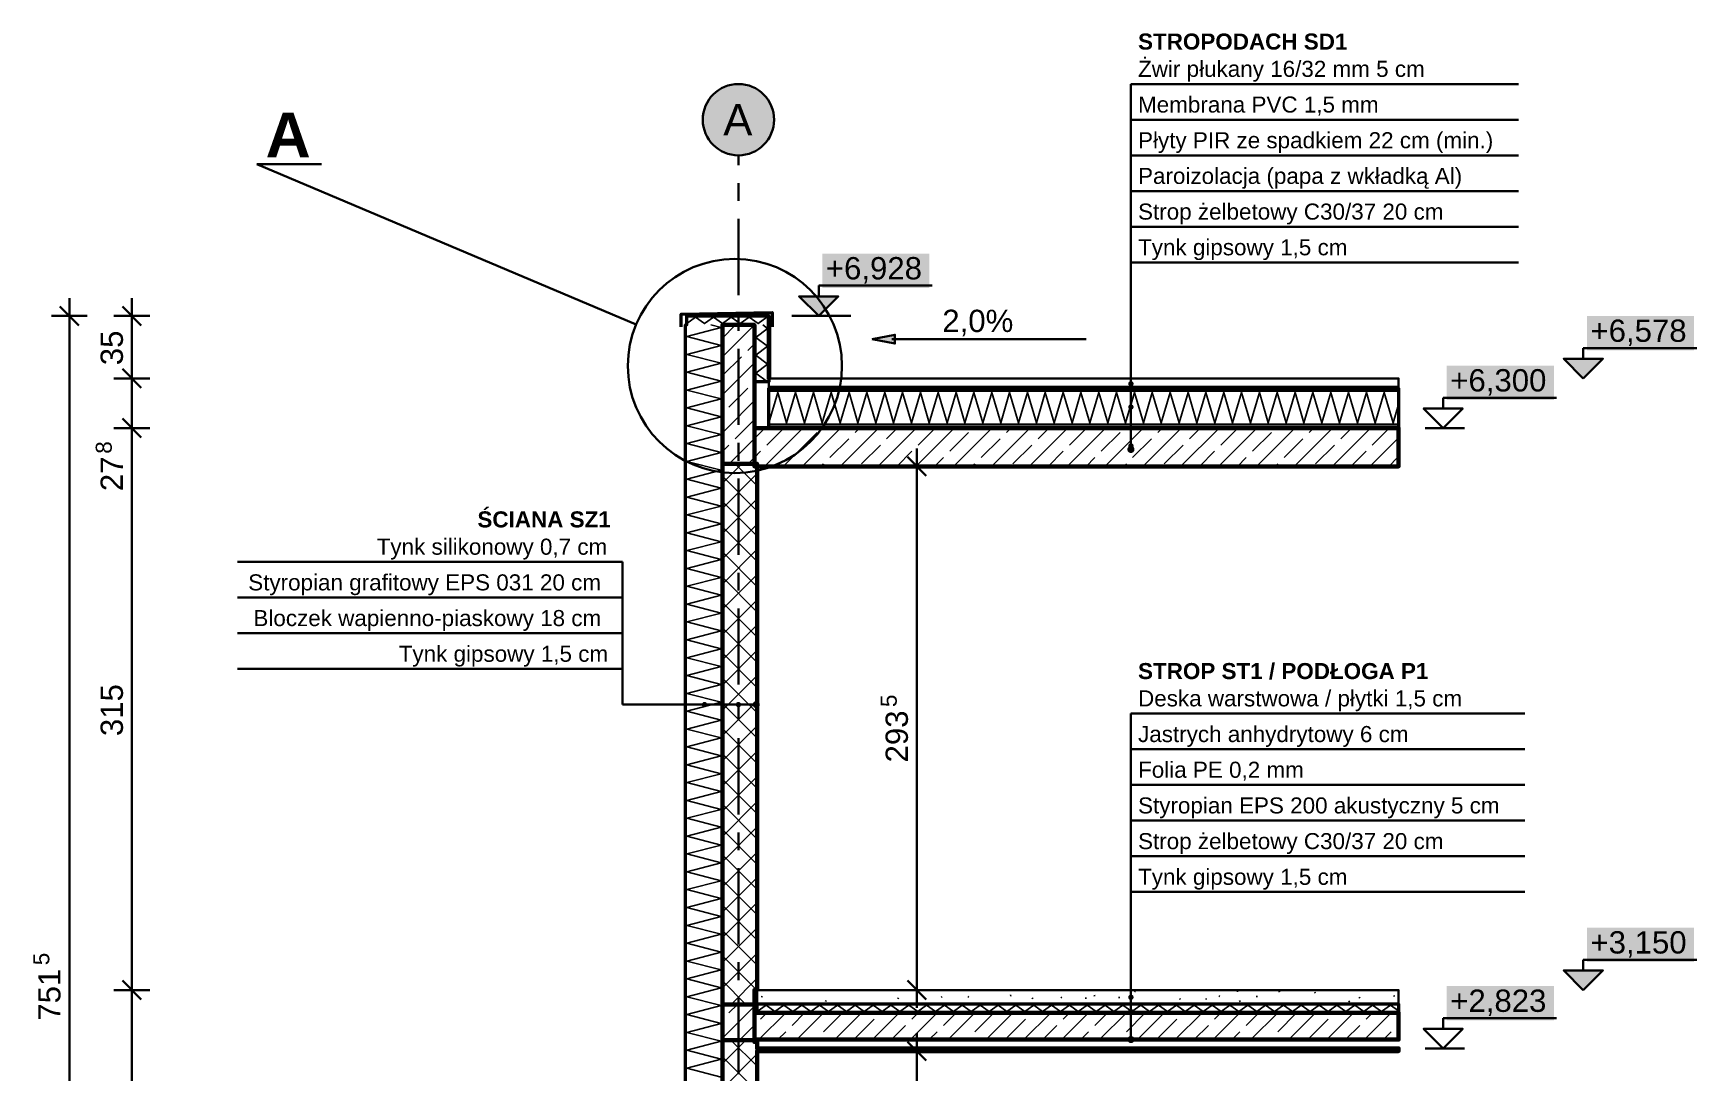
# Model space of a CAD drawing. Header units: metres. Extents: x -4 to 32.3, y -2.1 to 8.5.
# Drawn here: x -3.95 to 5.37, y 2.69 to 8.51 of the extents above; entities that cross this region are included whole.
import ezdxf

# ---------------------------------------------------------------- set-up
doc = ezdxf.new("R2010")
doc.units = ezdxf.units.M
for name, pattern in [('HYDRO_OKNA', [4.5, 1.5, -3]), ('KRESKOWA_3_1', [4, 3, -1]), ('PUNKTOWA', [10.5, 8.4, -1.05, 0, -1.05])]:
    doc.linetypes.add(name, pattern=pattern)
for name, color, linetype, lineweight in [('A-IZOL-WODNA', 5, 'Continuous', 100), ('A-KRESKOWANIE', 8, 'Continuous', 18), ('A-MASKA', 7, 'Continuous', 18), ('A-OPISY', 2, 'Continuous', 25), ('A-OSIE', 1, 'PUNKTOWA', 25), ('A-RZEDNE', 1, 'Continuous', 25), ('A-SCIANY-IZOL', 4, 'Continuous', 35), ('A-SCIANY-KONSTR', 7, 'Continuous', 50), ('A-STROPY', 7, 'Continuous', 50), ('A-SYMBOLE', 2, 'Continuous', 25), ('A-WARSTWY', 8, 'Continuous', 25), ('A-WIDOK', 7, 'Continuous', 25), ('A-WYMIARY', 1, 'Continuous', 25)]:
    doc.layers.add(name, color=color, linetype=linetype, lineweight=lineweight)
doc.styles.add('PL_ARIAL', font='arial.ttf')
doc.styles.add('PL_ARIAL_B', font='arialbd.ttf')

msp = doc.modelspace()

# ---------------------------------------------------------------- hatches: boundary and pattern name
at = {"layer": 'A-MASKA', "true_color": 0xffffff}
for points in [[(0.47, 7.0855), (1.0708, 7.0855), (1.0708, 7.278), (0.47, 7.278)], [(4.7558, 6.7355), (5.3565, 6.7355), (5.3565, 6.928), (4.7558, 6.928)], [(3.97, 6.4575), (4.5708, 6.4575), (4.5708, 6.65), (3.97, 6.65)], [(4.7558, 3.3075), (5.3565, 3.3075), (5.3565, 3.5), (4.7558, 3.5)], [(3.97, 2.9805), (4.5708, 2.9805), (4.5708, 3.173), (3.97, 3.173)]]:
    msp.add_hatch(color=7, dxfattribs=at).paths.add_polyline_path(points)
at = {"layer": 'A-OPISY', "true_color": 0x000000}
for points in [[(2.215, 6.548), (2.2145, 6.5519), (2.213, 6.5555), (2.2106, 6.5586), (2.2075, 6.561), (2.2039, 6.5625), (2.2, 6.563), (2.1961, 6.5625), (2.1925, 6.561), (2.1894, 6.5586), (2.187, 6.5555), (2.1855, 6.5519), (2.185, 6.548), (2.1855, 6.5441), (2.187, 6.5405), (2.1894, 6.5374), (2.1925, 6.535), (2.1961, 6.5335), (2.2, 6.533), (2.2039, 6.5335), (2.2075, 6.535), (2.2106, 6.5374), (2.213, 6.5405), (2.2145, 6.5441)], [(2.215, 6.418), (2.2145, 6.4219), (2.213, 6.4255), (2.2106, 6.4286), (2.2075, 6.431), (2.2039, 6.4325), (2.2, 6.433), (2.1961, 6.4325), (2.1925, 6.431), (2.1894, 6.4286), (2.187, 6.4255), (2.1855, 6.4219), (2.185, 6.418), (2.1855, 6.4141), (2.187, 6.4105), (2.1894, 6.4074), (2.1925, 6.405), (2.1961, 6.4035), (2.2, 6.403), (2.2039, 6.4035), (2.2075, 6.405), (2.2106, 6.4074), (2.213, 6.4105), (2.2145, 6.4141)], [(2.22, 6.18), (2.2193, 6.1852), (2.2173, 6.19), (2.2141, 6.1941), (2.21, 6.1973), (2.2052, 6.1993), (2.2, 6.2), (2.1948, 6.1993), (2.19, 6.1973), (2.1859, 6.1941), (2.1827, 6.19), (2.1807, 6.1852), (2.18, 6.18), (2.1807, 6.1748), (2.1827, 6.17), (2.1859, 6.1659), (2.19, 6.1627), (2.1948, 6.1607), (2.2, 6.16), (2.2052, 6.1607), (2.21, 6.1627), (2.2141, 6.1659), (2.2173, 6.17), (2.2193, 6.1748)], [(2.215, 6.2), (2.2145, 6.2039), (2.213, 6.2075), (2.2106, 6.2106), (2.2075, 6.213), (2.2039, 6.2145), (2.2, 6.215), (2.1961, 6.2145), (2.1925, 6.213), (2.1894, 6.2106), (2.187, 6.2075), (2.1855, 6.2039), (2.185, 6.2), (2.1855, 6.1961), (2.187, 6.1925), (2.1894, 6.1894), (2.1925, 6.187), (2.1961, 6.1855), (2.2, 6.185), (2.2039, 6.1855), (2.2075, 6.187), (2.2106, 6.1894), (2.213, 6.1925), (2.2145, 6.1961)], [(-0.175, 4.75), (-0.1755, 4.7539), (-0.177, 4.7575), (-0.1794, 4.7606), (-0.1825, 4.763), (-0.1861, 4.7645), (-0.19, 4.765), (-0.1939, 4.7645), (-0.1975, 4.763), (-0.2006, 4.7606), (-0.203, 4.7575), (-0.2045, 4.7539), (-0.205, 4.75), (-0.2045, 4.7461), (-0.203, 4.7425), (-0.2006, 4.7394), (-0.1975, 4.737), (-0.1939, 4.7355), (-0.19, 4.735), (-0.1861, 4.7355), (-0.1825, 4.737), (-0.1794, 4.7394), (-0.177, 4.7425), (-0.1755, 4.7461)], [(0.015, 4.75), (0.0145, 4.7539), (0.013, 4.7575), (0.0106, 4.7606), (0.0075, 4.763), (0.0039, 4.7645), (0, 4.765), (-0.0039, 4.7645), (-0.0075, 4.763), (-0.0106, 4.7606), (-0.013, 4.7575), (-0.0145, 4.7539), (-0.015, 4.75), (-0.0145, 4.7461), (-0.013, 4.7425), (-0.0106, 4.7394), (-0.0075, 4.737), (-0.0039, 4.7355), (0, 4.735), (0.0039, 4.7355), (0.0075, 4.737), (0.0106, 4.7394), (0.013, 4.7425), (0.0145, 4.7461)], [(0.12, 4.75), (0.1193, 4.7552), (0.1173, 4.76), (0.1141, 4.7641), (0.11, 4.7673), (0.1052, 4.7693), (0.1, 4.77), (0.0948, 4.7693), (0.09, 4.7673), (0.0859, 4.7641), (0.0827, 4.76), (0.0807, 4.7552), (0.08, 4.75), (0.0807, 4.7448), (0.0827, 4.74), (0.0859, 4.7359), (0.09, 4.7327), (0.0948, 4.7307), (0.1, 4.73), (0.1052, 4.7307), (0.11, 4.7327), (0.1141, 4.7359), (0.1173, 4.74), (0.1193, 4.7448)], [(2.215, 3.11), (2.2145, 3.1139), (2.213, 3.1175), (2.2106, 3.1206), (2.2075, 3.123), (2.2039, 3.1245), (2.2, 3.125), (2.1961, 3.1245), (2.1925, 3.123), (2.1894, 3.1206), (2.187, 3.1175), (2.1855, 3.1139), (2.185, 3.11), (2.1855, 3.1061), (2.187, 3.1025), (2.1894, 3.0994), (2.1925, 3.097), (2.1961, 3.0955), (2.2, 3.095), (2.2039, 3.0955), (2.2075, 3.097), (2.2106, 3.0994), (2.213, 3.1025), (2.2145, 3.1061)], [(2.215, 3.03), (2.2145, 3.0339), (2.213, 3.0375), (2.2106, 3.0406), (2.2075, 3.043), (2.2039, 3.0445), (2.2, 3.045), (2.1961, 3.0445), (2.1925, 3.043), (2.1894, 3.0406), (2.187, 3.0375), (2.1855, 3.0339), (2.185, 3.03), (2.1855, 3.0261), (2.187, 3.0225), (2.1894, 3.0194), (2.1925, 3.017), (2.1961, 3.0155), (2.2, 3.015), (2.2039, 3.0155), (2.2075, 3.017), (2.2106, 3.0194), (2.213, 3.0225), (2.2145, 3.0261)], [(2.22, 2.873), (2.2193, 2.8782), (2.2173, 2.883), (2.2141, 2.8871), (2.21, 2.8903), (2.2052, 2.8923), (2.2, 2.893), (2.1948, 2.8923), (2.19, 2.8903), (2.1859, 2.8871), (2.1827, 2.883), (2.1807, 2.8782), (2.18, 2.873), (2.1807, 2.8678), (2.1827, 2.863), (2.1859, 2.8589), (2.19, 2.8557), (2.1948, 2.8537), (2.2, 2.853), (2.2052, 2.8537), (2.21, 2.8557), (2.2141, 2.8589), (2.2173, 2.863), (2.2193, 2.8678)]]:
    msp.add_hatch(color=7, dxfattribs=at).paths.add_polyline_path(points)
at = {"layer": 'A-OSIE', "true_color": 0xffffff}
msp.add_hatch(color=7, dxfattribs=at).paths.add_polyline_path([(0.2, 8.028), (0.1983, 8.0541), (0.1932, 8.0798), (0.1848, 8.1045), (0.1732, 8.128), (0.1587, 8.1498), (0.1414, 8.1694), (0.1218, 8.1867), (0.1, 8.2012), (0.0765, 8.2128), (0.0518, 8.2212), (0.0261, 8.2263), (0, 8.228), (-0.0261, 8.2263), (-0.0518, 8.2212), (-0.0765, 8.2128), (-0.1, 8.2012), (-0.1218, 8.1867), (-0.1414, 8.1694), (-0.1587, 8.1498), (-0.1732, 8.128), (-0.1848, 8.1045), (-0.1932, 8.0798), (-0.1983, 8.0541), (-0.2, 8.028), (-0.1983, 8.0019), (-0.1932, 7.9762), (-0.1848, 7.9515), (-0.1732, 7.928), (-0.1587, 7.9062), (-0.1414, 7.8866), (-0.1218, 7.8693), (-0.1, 7.8548), (-0.0765, 7.8432), (-0.0518, 7.8348), (-0.0261, 7.8297), (0, 7.828), (0.0261, 7.8297), (0.0518, 7.8348), (0.0765, 7.8432), (0.1, 7.8548), (0.1218, 7.8693), (0.1414, 7.8866), (0.1587, 7.9062), (0.1732, 7.928), (0.1848, 7.9515), (0.1932, 7.9762), (0.1983, 8.0019)])
at = {"layer": 'A-RZEDNE', "true_color": 0x000000}
for points in [[(0.45, 6.928), (0.56, 7.038), (0.34, 7.038)], [(4.7358, 6.578), (4.8458, 6.688), (4.6258, 6.688)], [(4.7358, 3.15), (4.8458, 3.26), (4.6258, 3.26)]]:
    msp.add_hatch(color=7, dxfattribs=at).paths.add_polyline_path(points)
at = {"layer": 'A-SYMBOLE', "true_color": 0x000000}
msp.add_hatch(color=7, dxfattribs=at).paths.add_polyline_path([(0.75, 6.798), (0.8776, 6.8228), (0.8776, 6.7732)])

# ---------------------------------------------------------------- linework, layer by layer
at = {"layer": 'A-IZOL-WODNA', "lineweight": 100, "ltscale": 0.05, "true_color": 0x000000}
for points in [[(0.172, 6.573), (0.172, 6.928)], [(0.17, 6.526), (3.7, 6.526)]]:
    msp.add_lwpolyline(points, dxfattribs=at)
at = {"layer": 'A-IZOL-WODNA', "linetype": 'HYDRO_OKNA', "lineweight": 50, "ltscale": 0.05, "true_color": 0xffffff, "flags": 128}
for points in [[(0.172, 6.573), (0.172, 6.928)], [(0.17, 6.526), (3.7, 6.526)]]:
    msp.add_lwpolyline(points, dxfattribs=at)
at = {"layer": 'A-IZOL-WODNA', "linetype": 'KRESKOWA_3_1', "lineweight": 35, "ltscale": 0.05, "flags": 128}
for points in [[(0.17, 6.302), (3.7, 6.302)], [(0.105, 3.074), (3.7, 3.074)]]:
    msp.add_lwpolyline(points, dxfattribs=at)
at = {"layer": 'A-KRESKOWANIE', "lineweight": 25, "ltscale": 0.05}
for points in [[(-0.29, 6.8855), (-0.24, 6.9205), (-0.19, 6.8855), (-0.14, 6.9205), (-0.09, 6.8855), (-0.04, 6.9205), (0.01, 6.8855), (0.06, 6.9205), (0.11, 6.8855), (0.16, 6.9205), (0.17, 6.9135)], [(-0.0975, 2.663), (-0.2895, 2.713), (-0.0975, 2.763), (-0.2895, 2.813), (-0.0975, 2.863), (-0.2895, 2.913), (-0.0975, 2.963), (-0.2895, 3.013), (-0.0975, 3.063), (-0.2895, 3.113), (-0.0975, 3.163), (-0.2895, 3.213), (-0.0975, 3.263), (-0.2895, 3.313), (-0.0975, 3.363), (-0.2895, 3.413), (-0.0975, 3.463), (-0.2895, 3.513), (-0.0975, 3.563), (-0.2895, 3.613), (-0.0975, 3.663), (-0.2895, 3.713), (-0.0975, 3.763), (-0.2895, 3.813), (-0.0975, 3.863), (-0.2895, 3.913), (-0.0975, 3.963), (-0.2895, 4.013), (-0.0975, 4.063), (-0.2895, 4.113), (-0.0975, 4.163), (-0.2895, 4.213), (-0.0975, 4.263), (-0.2895, 4.313), (-0.0975, 4.363), (-0.2895, 4.413), (-0.0975, 4.463), (-0.2895, 4.513), (-0.0975, 4.563), (-0.2895, 4.613), (-0.0975, 4.663), (-0.2895, 4.713), (-0.0975, 4.763), (-0.2895, 4.813), (-0.0975, 4.863), (-0.2895, 4.913), (-0.0975, 4.963), (-0.2895, 5.013), (-0.0975, 5.063), (-0.2895, 5.113), (-0.0975, 5.163), (-0.2895, 5.213), (-0.0975, 5.263), (-0.2895, 5.313), (-0.0975, 5.363), (-0.2895, 5.413), (-0.0975, 5.463), (-0.2895, 5.513), (-0.0975, 5.563), (-0.2895, 5.613), (-0.0975, 5.663), (-0.2895, 5.713), (-0.0975, 5.763), (-0.2895, 5.813), (-0.0975, 5.863), (-0.2895, 5.913), (-0.0975, 5.963), (-0.2895, 6.013), (-0.0975, 6.063), (-0.2895, 6.113), (-0.0975, 6.163), (-0.2895, 6.213), (-0.0975, 6.263), (-0.2895, 6.313), (-0.0975, 6.363), (-0.2895, 6.413), (-0.0975, 6.463), (-0.2895, 6.513), (-0.0975, 6.563), (-0.2895, 6.613), (-0.0975, 6.663), (-0.2895, 6.713), (-0.0975, 6.763), (-0.2895, 6.813), (-0.0975, 6.863), (-0.1551, 6.878)], [(-0.09, 6.6982), (0.0898, 6.878)], [(-0.09, 6.8043), (-0.0177, 6.8766)], [(0.1625, 6.558), (0.0975, 6.608), (0.1625, 6.658), (0.0975, 6.708), (0.1625, 6.758), (0.0975, 6.808), (0.1625, 6.858), (0.1365, 6.878)], [(0.053, 6.7352), (0.09, 6.7722)], [(-0.09, 6.4861), (0.09, 6.6661)], [(-0.0884, 6.5938), (0.0177, 6.6998)], [(0.0884, 6.5584), (0.09, 6.56)], [(-0.064, 6.3), (0.09, 6.454)], [(-0.053, 6.417), (0.053, 6.5231)], [(0.17, 6.5065), (3.7, 6.5065)], [(0.17, 6.329), (0.22, 6.499), (0.27, 6.329), (0.32, 6.499), (0.37, 6.329), (0.42, 6.499), (0.47, 6.329), (0.52, 6.499), (0.57, 6.329), (0.62, 6.499), (0.67, 6.329), (0.72, 6.499), (0.77, 6.329), (0.82, 6.499), (0.87, 6.329), (0.92, 6.499), (0.97, 6.329), (1.02, 6.499), (1.07, 6.329), (1.12, 6.499), (1.17, 6.329), (1.22, 6.499), (1.27, 6.329), (1.32, 6.499), (1.37, 6.329), (1.42, 6.499), (1.47, 6.329), (1.52, 6.499), (1.57, 6.329), (1.62, 6.499), (1.67, 6.329), (1.72, 6.499), (1.77, 6.329), (1.82, 6.499), (1.87, 6.329), (1.92, 6.499), (1.97, 6.329), (2.02, 6.499), (2.07, 6.329), (2.12, 6.499), (2.17, 6.329), (2.22, 6.499), (2.27, 6.329), (2.32, 6.499), (2.37, 6.329), (2.42, 6.499), (2.47, 6.329), (2.52, 6.499), (2.57, 6.329), (2.62, 6.499), (2.67, 6.329), (2.72, 6.499), (2.77, 6.329), (2.82, 6.499), (2.87, 6.329), (2.92, 6.499), (2.97, 6.329), (3.02, 6.499), (3.07, 6.329), (3.12, 6.499), (3.17, 6.329), (3.22, 6.499), (3.27, 6.329), (3.32, 6.499), (3.37, 6.329), (3.42, 6.499), (3.47, 6.329), (3.52, 6.499), (3.57, 6.329), (3.62, 6.499), (3.67, 6.329), (3.7, 6.431)], [(-0.09, 6.38), (-0.0884, 6.3816)], [(0.0421, 6.3), (0.0884, 6.3463)], [(-0.09, 6.274), (-0.064, 6.3)], [(-0.0177, 6.2402), (0.0421, 6.3)], [(0.09, 6.2418), (0.1482, 6.3)], [(0.1453, 6.085), (0.3603, 6.3)], [(0.1591, 6.2049), (0.2542, 6.3)], [(0.17, 6.3215), (3.7, 6.3215)], [(0.3359, 6.1695), (0.4419, 6.2756)], [(0.3574, 6.085), (0.5724, 6.3)], [(0.5696, 6.085), (0.7846, 6.3)], [(0.6541, 6.2756), (0.6785, 6.3)], [(0.7817, 6.085), (0.9967, 6.3)], [(0.8309, 6.2402), (0.8906, 6.3)], [(0.9938, 6.085), (1.2088, 6.3)], [(1.0076, 6.2049), (1.1028, 6.3)], [(1.1844, 6.1695), (1.2905, 6.2756)], [(1.206, 6.085), (1.421, 6.3)], [(1.4181, 6.085), (1.6331, 6.3)], [(1.5026, 6.2756), (1.527, 6.3)], [(1.6302, 6.085), (1.8452, 6.3)], [(1.6794, 6.2402), (1.7392, 6.3)], [(1.8424, 6.085), (2.0574, 6.3)], [(1.8562, 6.2049), (1.9513, 6.3)], [(2.0329, 6.1695), (2.139, 6.2756)], [(2.0545, 6.085), (2.2695, 6.3)], [(2.2666, 6.085), (2.4816, 6.3)], [(2.3511, 6.2756), (2.3756, 6.3)], [(2.4788, 6.085), (2.6938, 6.3)], [(2.5279, 6.2402), (2.5877, 6.3)], [(2.6909, 6.085), (2.9059, 6.3)], [(2.7047, 6.2049), (2.7998, 6.3)], [(2.8815, 6.1695), (2.9875, 6.2756)], [(2.903, 6.085), (3.118, 6.3)], [(3.1152, 6.085), (3.3302, 6.3)], [(3.1997, 6.2756), (3.2241, 6.3)], [(3.3273, 6.085), (3.5423, 6.3)], [(3.3764, 6.2402), (3.4362, 6.3)], [(3.5532, 6.2049), (3.6483, 6.3)], [(-0.09, 6.1679), (-0.053, 6.2049)], [(-0.0518, 6.1), (0.09, 6.2418)], [(0.09, 6.1358), (0.1237, 6.1695)], [(0.5127, 6.1342), (0.6187, 6.2402)], [(0.6894, 6.0988), (0.7955, 6.2049)], [(0.8878, 6.085), (0.9723, 6.1695)], [(1.3612, 6.1342), (1.4672, 6.2402)], [(1.538, 6.0988), (1.644, 6.2049)], [(1.7363, 6.085), (1.8208, 6.1695)], [(2.2097, 6.1342), (2.3158, 6.2402)], [(2.3865, 6.0988), (2.4926, 6.2049)], [(2.5848, 6.085), (2.6693, 6.1695)], [(3.0582, 6.1342), (3.1643, 6.2402)], [(3.235, 6.0988), (3.3411, 6.2049)], [(3.4333, 6.085), (3.5179, 6.1695)], [(3.5394, 6.085), (3.7, 6.2456)], [(-0.09, 5.9911), (0.0189, 6.1)], [(0.105, 5.9761), (-0.0189, 6.1)], [(0.0542, 6.1), (0.09, 6.1358)], [(0.2514, 6.085), (0.3005, 6.1342)], [(0.4635, 6.085), (0.4773, 6.0988)], [(1.0999, 6.085), (1.149, 6.1342)], [(1.312, 6.085), (1.3258, 6.0988)], [(1.9484, 6.085), (1.9976, 6.1342)], [(2.1606, 6.085), (2.1744, 6.0988)], [(2.797, 6.085), (2.8461, 6.1342)], [(3.0091, 6.085), (3.0229, 6.0988)], [(3.6455, 6.085), (3.6946, 6.1342)], [(-0.09, 5.8497), (0.105, 6.0447)], [(0.105, 5.8347), (-0.09, 6.0297)], [(-0.09, 5.7083), (0.105, 5.9033)], [(0.105, 5.6933), (-0.09, 5.8883)], [(-0.09, 5.5669), (0.105, 5.7619)], [(0.105, 5.5519), (-0.09, 5.7469)], [(-0.09, 5.4254), (0.105, 5.6204)], [(0.105, 5.4104), (-0.09, 5.6054)], [(-0.09, 5.284), (0.105, 5.479)], [(0.105, 5.269), (-0.09, 5.464)], [(-0.09, 5.1426), (0.105, 5.3376)], [(0.105, 5.1276), (-0.09, 5.3226)], [(-0.09, 5.0012), (0.105, 5.1962)], [(0.105, 4.9862), (-0.09, 5.1812)], [(-0.09, 4.8597), (0.105, 5.0547)], [(0.105, 4.8447), (-0.09, 5.0397)], [(-0.09, 4.7183), (0.105, 4.9133)], [(0.105, 4.7033), (-0.09, 4.8983)], [(-0.09, 4.5769), (0.105, 4.7719)], [(0.105, 4.5619), (-0.09, 4.7569)], [(-0.09, 4.4355), (0.105, 4.6305)], [(0.105, 4.4205), (-0.09, 4.6155)], [(-0.09, 4.2941), (0.105, 4.4891)], [(0.105, 4.2791), (-0.09, 4.4741)], [(-0.09, 4.1526), (0.105, 4.3476)], [(0.105, 4.1376), (-0.09, 4.3326)], [(-0.09, 4.0112), (0.105, 4.2062)], [(0.105, 3.9962), (-0.09, 4.1912)], [(-0.09, 3.8698), (0.105, 4.0648)], [(0.105, 3.8548), (-0.09, 4.0498)], [(-0.09, 3.7284), (0.105, 3.9234)], [(0.105, 3.7134), (-0.09, 3.9084)], [(-0.09, 3.587), (0.105, 3.782)], [(0.105, 3.572), (-0.09, 3.767)], [(-0.09, 3.4455), (0.105, 3.6405)], [(0.105, 3.4305), (-0.09, 3.6255)], [(-0.09, 3.3041), (0.105, 3.4991)], [(0.105, 3.2891), (-0.09, 3.4841)], [(-0.09, 3.1627), (0.105, 3.3577)], [(0.1027, 3.15), (-0.09, 3.3427)], [(0.0413, 3.07), (-0.09, 3.2013)], [(-0.0413, 3.07), (0.105, 3.2163)], [(0.1346, 3.1117), (0.1284, 3.1149)], [(0.4882, 3.0864), (0.4925, 3.0919)], [(0.8929, 3.1019), (0.8977, 3.107)], [(1.1418, 3.109), (1.1366, 3.1138)], [(1.2913, 3.1103), (1.2861, 3.115)], [(1.5262, 3.1158), (1.5252, 3.1228)], [(1.6497, 3.1018), (1.6459, 3.1076)], [(1.8129, 3.1067), (1.8076, 3.1111)], [(1.9443, 3.1042), (1.9513, 3.1043)], [(1.9917, 3.1187), (1.9987, 3.1198)], [(2.138, 3.1082), (2.1311, 3.1094)], [(2.2251, 3.1402), (2.2195, 3.1444)], [(2.4766, 3.0966), (2.4738, 3.103)], [(2.6222, 3.097), (2.6209, 3.1039)], [(2.6978, 3.1141), (2.6921, 3.1182)], [(2.7967, 3.1408), (2.7996, 3.1472)], [(2.812, 3.0847), (2.8094, 3.0912)], [(2.9056, 3.1106), (2.9053, 3.1176)], [(3.033, 3.1385), (3.0305, 3.145)], [(3.2327, 3.132), (3.2317, 3.1389)], [(3.4253, 3.0833), (3.4213, 3.089)], [(3.4838, 3.1053), (3.4794, 3.1108)], [(3.6727, 3.1169), (3.6797, 3.1177)], [(-0.09, 2.8798), (0.09, 3.0598)], [(-0.09, 2.9859), (-0.0884, 2.9875)], [(-0.053, 3.0229), (-0.0059, 3.07)], [(0.105, 3.0305), (0.155, 3.0655), (0.205, 3.0305), (0.255, 3.0655), (0.305, 3.0305), (0.355, 3.0655), (0.405, 3.0305), (0.455, 3.0655), (0.505, 3.0305), (0.555, 3.0655), (0.605, 3.0305), (0.655, 3.0655), (0.705, 3.0305), (0.755, 3.0655), (0.805, 3.0305), (0.855, 3.0655), (0.905, 3.0305), (0.955, 3.0655), (1.005, 3.0305), (1.055, 3.0655), (1.105, 3.0305), (1.155, 3.0655), (1.205, 3.0305), (1.255, 3.0655), (1.305, 3.0305), (1.355, 3.0655), (1.405, 3.0305), (1.455, 3.0655), (1.505, 3.0305), (1.555, 3.0655), (1.605, 3.0305), (1.655, 3.0655), (1.705, 3.0305), (1.755, 3.0655), (1.805, 3.0305), (1.855, 3.0655), (1.905, 3.0305), (1.955, 3.0655), (2.005, 3.0305), (2.055, 3.0655), (2.105, 3.0305), (2.155, 3.0655), (2.205, 3.0305), (2.255, 3.0655), (2.305, 3.0305), (2.355, 3.0655), (2.405, 3.0305), (2.455, 3.0655), (2.505, 3.0305), (2.555, 3.0655), (2.605, 3.0305), (2.655, 3.0655), (2.705, 3.0305), (2.755, 3.0655), (2.805, 3.0305), (2.855, 3.0655), (2.905, 3.0305), (2.955, 3.0655), (3.005, 3.0305), (3.055, 3.0655), (3.105, 3.0305), (3.155, 3.0655), (3.205, 3.0305), (3.255, 3.0655), (3.305, 3.0305), (3.355, 3.0655), (3.405, 3.0305), (3.455, 3.0655), (3.505, 3.0305), (3.555, 3.0655), (3.605, 3.0305), (3.655, 3.0655), (3.7, 3.034)], [(0.1153, 2.873), (0.2653, 3.023)], [(0.1237, 2.9875), (0.1592, 3.023)], [(0.3005, 2.9522), (0.3713, 3.023)], [(0.3274, 2.873), (0.4774, 3.023)], [(0.4773, 2.9168), (0.5834, 3.0229)], [(0.5395, 2.873), (0.6895, 3.023)], [(0.6541, 2.8815), (0.7601, 2.9875)], [(0.7517, 2.873), (0.9017, 3.023)], [(0.7955, 3.0229), (0.7956, 3.023)], [(0.9638, 2.873), (1.1138, 3.023)], [(0.9723, 2.9875), (1.0077, 3.023)], [(1.149, 2.9522), (1.2199, 3.023)], [(1.1759, 2.873), (1.3259, 3.023)], [(1.3258, 2.9168), (1.4319, 3.0229)], [(1.3881, 2.873), (1.5381, 3.023)], [(1.5026, 2.8815), (1.6087, 2.9875)], [(1.6002, 2.873), (1.7502, 3.023)], [(1.644, 3.0229), (1.6441, 3.023)], [(1.8123, 2.873), (1.9623, 3.023)], [(1.8208, 2.9875), (1.8563, 3.023)], [(1.9976, 2.9522), (2.0684, 3.023)], [(2.0245, 2.873), (2.1745, 3.023)], [(2.1744, 2.9168), (2.2804, 3.0229)], [(2.2366, 2.873), (2.3866, 3.023)], [(2.3511, 2.8815), (2.4572, 2.9875)], [(2.4487, 2.873), (2.5987, 3.023)], [(2.4926, 3.0229), (2.4927, 3.023)], [(2.6609, 2.873), (2.8109, 3.023)], [(2.6693, 2.9875), (2.7048, 3.023)], [(2.8461, 2.9522), (2.9169, 3.023)], [(2.873, 2.873), (3.023, 3.023)], [(3.0229, 2.9168), (3.1289, 3.0229)], [(3.0851, 2.873), (3.2351, 3.023)], [(3.1997, 2.8815), (3.3057, 2.9875)], [(3.2973, 2.873), (3.4473, 3.023)], [(3.3411, 3.0229), (3.3412, 3.023)], [(3.5094, 2.873), (3.6594, 3.023)], [(3.5179, 2.9875), (3.5533, 3.023)], [(0.0062, 2.87), (0.0884, 2.9522)], [(0.2213, 2.873), (0.2652, 2.9168)], [(0.8577, 2.873), (0.9369, 2.9522)], [(1.0699, 2.873), (1.1137, 2.9168)], [(1.7063, 2.873), (1.7854, 2.9522)], [(1.9184, 2.873), (1.9622, 2.9168)], [(2.5548, 2.873), (2.634, 2.9522)], [(2.7669, 2.873), (2.8107, 2.9168)], [(3.4033, 2.873), (3.4825, 2.9522)], [(3.6155, 2.873), (3.6593, 2.9168)], [(3.6946, 2.9522), (3.7, 2.9575)], [(-0.09, 2.7384), (0.0416, 2.87)], [(0.105, 2.7234), (-0.0416, 2.87)], [(0.121, 2.808), (0.136, 2.823)], [(0.1618, 2.808), (0.1468, 2.823)], [(0.2624, 2.808), (0.2774, 2.823)], [(0.3033, 2.808), (0.2883, 2.823)], [(0.4038, 2.808), (0.4188, 2.823)], [(0.4447, 2.808), (0.4297, 2.823)], [(0.4335, 2.873), (0.4419, 2.8815)], [(0.5453, 2.808), (0.5603, 2.823)], [(0.5861, 2.808), (0.5711, 2.823)], [(0.6867, 2.808), (0.7017, 2.823)], [(0.7275, 2.808), (0.7125, 2.823)], [(0.8281, 2.808), (0.8431, 2.823)], [(0.869, 2.808), (0.854, 2.823)], [(0.9695, 2.808), (0.9845, 2.823)], [(1.0104, 2.808), (0.9954, 2.823)], [(1.1109, 2.808), (1.1259, 2.823)], [(1.1518, 2.808), (1.1368, 2.823)], [(1.2524, 2.808), (1.2674, 2.823)], [(1.2932, 2.808), (1.2782, 2.823)], [(1.282, 2.873), (1.2905, 2.8815)], [(1.3938, 2.808), (1.4088, 2.823)], [(1.4346, 2.808), (1.4196, 2.823)], [(1.5352, 2.808), (1.5502, 2.823)], [(1.5761, 2.808), (1.5611, 2.823)], [(1.6766, 2.808), (1.6916, 2.823)], [(1.7175, 2.808), (1.7025, 2.823)], [(1.8181, 2.808), (1.8331, 2.823)], [(1.8589, 2.808), (1.8439, 2.823)], [(1.9595, 2.808), (1.9745, 2.823)], [(2.0003, 2.808), (1.9853, 2.823)], [(2.1009, 2.808), (2.1159, 2.823)], [(2.1417, 2.808), (2.1267, 2.823)], [(2.1305, 2.873), (2.139, 2.8815)], [(2.2423, 2.808), (2.2573, 2.823)], [(2.2832, 2.808), (2.2682, 2.823)], [(2.3837, 2.808), (2.3987, 2.823)], [(2.4246, 2.808), (2.4096, 2.823)], [(2.5252, 2.808), (2.5402, 2.823)], [(2.566, 2.808), (2.551, 2.823)], [(2.6666, 2.808), (2.6816, 2.823)], [(2.7074, 2.808), (2.6924, 2.823)], [(2.808, 2.808), (2.823, 2.823)], [(2.8489, 2.808), (2.8339, 2.823)], [(2.9494, 2.808), (2.9644, 2.823)], [(2.9903, 2.808), (2.9753, 2.823)], [(2.9791, 2.873), (2.9875, 2.8815)], [(3.0908, 2.808), (3.1058, 2.823)], [(3.1317, 2.808), (3.1167, 2.823)], [(3.2323, 2.808), (3.2473, 2.823)], [(3.2731, 2.808), (3.2581, 2.823)], [(3.3737, 2.808), (3.3887, 2.823)], [(3.4145, 2.808), (3.3995, 2.823)], [(3.5151, 2.808), (3.5301, 2.823)], [(3.556, 2.808), (3.541, 2.823)], [(3.6565, 2.808), (3.6715, 2.823)], [(3.6974, 2.808), (3.6824, 2.823)], [(-0.09, 2.597), (0.105, 2.792)], [(0.105, 2.582), (-0.09, 2.777)]]:
    msp.add_lwpolyline(points, dxfattribs=at)
at = {"layer": 'A-OPISY', "lineweight": 35, "ltscale": 0.05}
for points in [[(2.2, 7.028), (2.2, 8.228)], [(2.2, 8.228), (4.3718, 8.228)], [(2.2, 8.028), (4.3718, 8.028)], [(-0.5729, 6.8811), (-2.7, 7.778)], [(-2.7, 7.778), (-2.3376, 7.778)], [(2.2, 7.828), (4.3718, 7.828)], [(2.2, 7.628), (4.3718, 7.628)], [(2.2, 7.428), (4.3718, 7.428)], [(2.2, 7.228), (4.3718, 7.228)], [(2.2, 6.18), (2.2, 7.028)], [(-0.65, 5.55), (-2.8077, 5.55)], [(-0.65, 4.75), (-0.65, 5.55)], [(-0.65, 5.35), (-2.8077, 5.35)], [(-0.65, 5.15), (-2.8077, 5.15)], [(-0.65, 4.95), (-2.8077, 4.95)], [(0.1, 4.75), (-0.65, 4.75)], [(2.2, 3.5), (2.2, 4.7)], [(2.2, 4.7), (4.4086, 4.7)], [(2.2, 4.5), (4.4086, 4.5)], [(2.2, 4.3), (4.4086, 4.3)], [(2.2, 4.1), (4.4086, 4.1)], [(2.2, 3.9), (4.4086, 3.9)], [(2.2, 3.7), (4.4086, 3.7)], [(2.2, 2.873), (2.2, 3.5)]]:
    msp.add_lwpolyline(points, dxfattribs=at)
msp.add_circle((-0.02, 6.648), 0.6, dxfattribs=at)
at = {"layer": 'A-OSIE', "linetype": 'PUNKTOWA', "lineweight": 35, "ltscale": 0.05091, "flags": 128}
msp.add_lwpolyline([(0, -1.687), (0, 7.828)], dxfattribs=at)
at = {"layer": 'A-OSIE', "linetype": 'Continuous', "lineweight": 35, "ltscale": 0.05}
msp.add_circle((0, 8.028), 0.2, dxfattribs=at)
at = {"layer": 'A-RZEDNE', "lineweight": 35, "ltscale": 0.05}
for points in [[(0.45, 7.038), (0.45, 7.098)], [(0.45, 7.098), (1.0858, 7.098)], [(0.3, 6.928), (0.63, 6.928)], [(4.7358, 6.688), (4.7358, 6.748)], [(4.7358, 6.748), (5.3715, 6.748)], [(3.95, 6.41), (3.95, 6.47)], [(3.95, 6.47), (4.5858, 6.47)], [(3.85, 6.3), (4.07, 6.3)], [(4.7358, 3.26), (4.7358, 3.32)], [(4.7358, 3.32), (5.3715, 3.32)], [(3.95, 2.933), (3.95, 2.993)], [(3.95, 2.993), (4.5858, 2.993)], [(3.85, 2.823), (4.07, 2.823)]]:
    msp.add_lwpolyline(points, dxfattribs=at)
for points in [[(0.45, 6.928), (0.56, 7.038), (0.34, 7.038)], [(4.7358, 6.578), (4.8458, 6.688), (4.6258, 6.688)], [(3.95, 6.3), (4.06, 6.41), (3.84, 6.41)], [(4.7358, 3.15), (4.8458, 3.26), (4.6258, 3.26)], [(3.95, 2.823), (4.06, 2.933), (3.84, 2.933)]]:
    msp.add_lwpolyline(points, close=True, dxfattribs=at)
at = {"layer": 'A-SCIANY-IZOL', "lineweight": 50, "ltscale": 0.05}
msp.add_lwpolyline([(-0.297, -0.237), (-0.297, 6.878), (-0.297, 6.878), (-0.297, 6.878), (-0.29, 6.878), (-0.29, 6.878), (-0.29, 6.878), (-0.29, 6.878), (-0.29, 6.878), (-0.29, 6.878), (-0.29, 6.878), (-0.29, 6.878), (-0.29, 6.878), (-0.29, 6.878), (-0.29, 6.878), (-0.29, 6.878), (-0.29, 6.878), (-0.29, 6.878), (-0.29, 6.878), (-0.29, 6.878), (-0.29, 6.878), (-0.29, 6.928), (-0.29, 6.928), (-0.29, 6.928), (0.17, 6.928), (0.17, 6.928), (0.17, 6.928), (0.17, 6.558), (0.17, 6.558), (0.17, 6.558), (0.09, 6.558), (0.09, 6.558), (0.09, 6.558), (0.09, 6.878), (0.09, 6.878), (0.09, 6.878), (0.09, 6.878), (0.09, 6.878), (0.09, 6.878), (0.09, 6.878), (0.09, 6.878), (0.09, 6.878), (0.09, 6.878), (0.09, 6.878), (0.09, 6.878), (0.09, 6.878), (0.09, 6.878), (0.09, 6.878), (0.09, 6.878), (0.09, 6.878), (-0.09, 6.878), (-0.09, 6.878), (-0.09, 6.878), (-0.09, 6.878), (-0.09, 6.878), (-0.09, 6.878), (-0.09, 6.878), (-0.09, 6.878), (-0.09, 6.878), (-0.09, 6.878), (-0.09, 6.878), (-0.09, 6.878), (-0.09, 6.878), (-0.09, 6.878), (-0.09, 6.878), (-0.09, 6.878), (-0.09, 6.878), (-0.09, 0.063)], dxfattribs=at)
for points in [[(0.17, 6.304), (0.17, 6.304), (0.17, 6.524), (0.17, 6.524), (0.17, 6.524), (3.7, 6.524), (3.7, 6.524), (3.7, 6.524), (3.7, 6.304), (3.7, 6.304), (3.7, 6.304), (0.17, 6.304)], [(0.105, 3.073), (0.105, 3.073), (0.105, 3.073), (3.7, 3.073), (3.7, 3.073), (3.7, 3.073), (3.7, 3.023), (3.7, 3.023), (3.7, 3.023), (0.105, 3.023), (0.105, 3.023), (0.105, 3.023)]]:
    msp.add_lwpolyline(points, close=True, dxfattribs=at)
at = {"layer": 'A-SCIANY-KONSTR', "lineweight": 70, "ltscale": 0.05}
for points in [[(-0.09, 6.1), (-0.09, 6.1), (-0.09, 6.878), (-0.09, 6.878), (-0.09, 6.878), (0.09, 6.878), (0.09, 6.878), (0.09, 6.878), (0.09, 6.1), (0.09, 6.1), (0.09, 6.1), (-0.09, 6.1)], [(-0.09, 3.07), (-0.09, 3.07), (-0.09, 3.07), (-0.09, 6.1), (-0.09, 6.1), (-0.09, 6.1), (0.09, 6.1), (0.09, 6.1), (0.09, 6.1), (0.09, 6.085), (0.09, 6.085), (0.09, 6.085), (0.09, 6.085), (0.09, 6.085), (0.09, 6.085), (0.09, 6.085), (0.09, 6.085), (0.09, 6.085), (0.09, 6.085), (0.09, 6.085), (0.09, 6.085), (0.09, 6.085), (0.09, 6.085), (0.09, 6.085), (0.09, 6.085), (0.09, 6.085), (0.105, 6.085), (0.105, 6.085), (0.105, 6.085), (0.105, 3.15), (0.105, 3.15), (0.105, 3.15), (0.105, 3.15), (0.09, 3.15), (0.09, 3.15), (0.09, 3.15), (0.09, 3.15), (0.09, 3.15), (0.09, 3.15), (0.09, 3.15), (0.09, 3.15), (0.09, 3.15), (0.09, 3.15), (0.09, 3.15), (0.09, 3.15), (0.09, 3.15), (0.09, 3.15), (0.09, 3.15), (0.09, 3.15), (0.09, 3.15), (0.09, 3.07), (0.09, 3.07), (0.09, 3.07), (0.09, 3.07), (-0.09, 3.07)], [(-0.09, 2.87), (-0.09, 2.87), (-0.09, 3.07), (-0.09, 3.07), (-0.09, 3.07), (0.09, 3.07), (0.09, 3.07), (0.09, 3.07), (0.09, 2.87), (0.09, 2.87), (0.09, 2.87), (-0.09, 2.87)]]:
    msp.add_lwpolyline(points, close=True, dxfattribs=at)
msp.add_lwpolyline([(-0.09, -0.237), (-0.09, 2.87), (-0.09, 2.87), (-0.09, 2.87), (-0.09, 2.87), (-0.09, 2.87), (0.09, 2.87), (0.09, 2.87), (0.09, 2.87), (0.09, 2.87), (0.09, 2.87), (0.09, 2.86), (0.09, 2.86), (0.09, 2.86), (0.09, 2.86), (0.09, 2.86), (0.09, 2.86), (0.09, 2.86), (0.09, 2.86), (0.09, 2.86), (0.09, 2.86), (0.09, 2.86), (0.09, 2.86), (0.09, 2.86), (0.09, 2.86), (0.09, 2.86), (0.09, 2.86), (0.09, 2.86), (0.105, 2.86), (0.105, 2.86), (0.105, 2.86), (0.105, 2.86), (0.105, 2.86), (0.105, 2.823), (0.105, 2.823), (0.105, 2.823), (0.105, 2.823), (0.105, 2.823), (0.105, 2.823), (0.105, 2.823), (0.105, 2.823), (0.105, 2.823), (0.105, 2.823), (0.105, 2.823), (0.105, 2.823), (0.105, 2.823), (0.105, 2.823), (0.105, 2.823), (0.105, 2.823), (0.105, 2.823), (3.7, 2.823), (3.7, 2.823), (3.7, 2.823), (3.7, 2.823), (3.7, 2.808), (3.7, 2.808), (3.7, 2.808), (3.7, 2.808), (0.105, 2.808), (0.105, 2.808), (0.105, 2.808), (0.105, 2.808), (0.105, 2.808), (0.105, 2.808), (0.105, 2.808), (0.105, 2.808), (0.105, 2.808), (0.105, 2.808), (0.105, 2.808), (0.105, 2.808), (0.105, 2.808), (0.105, 2.808), (0.105, 2.808), (0.105, 2.808), (0.105, 2.808), (0.105, 0)], dxfattribs=at)
at = {"layer": 'A-STROPY', "lineweight": 70, "ltscale": 0.05}
for points in [[(0.09, 6.1), (0.09, 6.1), (0.09, 6.3), (0.09, 6.3), (0.09, 6.3), (3.7, 6.3), (3.7, 6.3), (3.7, 6.3), (3.7, 6.3), (3.7, 6.085), (3.7, 6.085), (3.7, 6.085), (0.105, 6.085), (0.105, 6.085), (0.105, 6.085), (0.105, 6.1), (0.105, 6.1), (0.105, 6.1), (0.105, 6.1), (0.105, 6.1), (0.105, 6.1), (0.105, 6.1), (0.105, 6.1), (0.105, 6.1), (0.105, 6.1), (0.105, 6.1), (0.105, 6.1), (0.105, 6.1), (0.105, 6.1), (0.105, 6.1), (0.105, 6.1), (0.105, 6.1), (0.09, 6.1)], [(0.09, 2.873), (0.09, 2.873), (0.09, 3.023), (0.09, 3.023), (0.09, 3.023), (3.7, 3.023), (3.7, 3.023), (3.7, 3.023), (3.7, 2.873), (3.7, 2.873), (3.7, 2.873), (0.09, 2.873)]]:
    msp.add_lwpolyline(points, close=True, dxfattribs=at)
at = {"layer": 'A-SYMBOLE', "lineweight": 35, "ltscale": 0.05}
msp.add_lwpolyline([(0.75, 6.798), (0.8776, 6.8228), (0.8776, 6.7732)], close=True, dxfattribs=at)
msp.add_lwpolyline([(1.95, 6.798), (0.86, 6.798)], dxfattribs=at)
at = {"layer": 'A-WARSTWY', "lineweight": 35, "ltscale": 0.05}
for points in [[(0.17, 6.528), (0.17, 6.528), (0.17, 6.573), (0.17, 6.573), (0.17, 6.573), (0.174, 6.573), (0.174, 6.573), (0.174, 6.573), (0.174, 6.573), (0.174, 6.573), (0.174, 6.573), (0.174, 6.573), (0.174, 6.573), (0.174, 6.573), (0.174, 6.573), (0.174, 6.573), (0.174, 6.573), (0.174, 6.573), (0.174, 6.573), (0.174, 6.573), (0.174, 6.573), (0.174, 6.573), (0.174, 6.578), (0.174, 6.578), (0.174, 6.578), (3.7, 6.578), (3.7, 6.578), (3.7, 6.578), (3.7, 6.528), (3.7, 6.528), (3.7, 6.528), (0.17, 6.528)], [(0.105, 3.075), (0.105, 3.075), (0.105, 3.075), (0.105, 3.15), (0.105, 3.15), (0.105, 3.15), (0.105, 3.15), (3.7, 3.15), (3.7, 3.15), (3.7, 3.15), (3.7, 3.15), (3.7, 3.075), (3.7, 3.075), (3.7, 3.075), (3.7, 3.075), (0.105, 3.075)]]:
    msp.add_lwpolyline(points, close=True, dxfattribs=at)
at = {"layer": 'A-WIDOK', "lineweight": 50, "ltscale": 0.05}
msp.add_lwpolyline([(-0.32, 6.868), (-0.32, 6.938), (0.19, 6.948), (0.19, 6.868)], dxfattribs=at)
at = {"layer": 'A-WYMIARY', "lineweight": 35, "ltscale": 0.05}
for points in [[(-3.75, -0.687), (-3.75, 7.028)], [(-3.4, -0.687), (-3.4, 7.028)], [(-3.65, 6.928), (-3.85, 6.928)], [(-3.697, 6.875), (-3.803, 6.981)], [(-3.3, 6.928), (-3.5, 6.928)], [(-3.347, 6.875), (-3.453, 6.981)], [(-3.347, 6.525), (-3.453, 6.631)], [(-3.3, 6.578), (-3.5, 6.578)], [(-3.347, 6.247), (-3.453, 6.353)], [(-3.3, 6.3), (-3.5, 6.3)], [(1, 3.05), (1, 6.185)], [(1.1, 6.085), (0.9, 6.085)], [(1.053, 6.032), (0.947, 6.138)], [(-3.347, 3.097), (-3.453, 3.203)], [(1.053, 3.097), (0.947, 3.203)], [(-3.3, 3.15), (-3.5, 3.15)], [(1.1, 3.15), (0.9, 3.15)], [(1, -0.1), (1, 2.908)], [(1.1, 2.808), (0.9, 2.808)], [(1.053, 2.755), (0.947, 2.861)]]:
    msp.add_lwpolyline(points, dxfattribs=at)

# ---------------------------------------------------------------- texts
at = {"layer": 'A-OPISY'}
for s, height, style, p in [('STROPODACH SD1', 0.09, 'PL_ARIAL_B', (2.24, 8.421)), ('Żwir płukany 16/32 mm 5 cm', 0.09, 'PL_ARIAL', (2.24, 8.268)), ('Membrana PVC 1,5 mm', 0.09, 'PL_ARIAL', (2.24, 8.068)), ('A', 0.25, 'PL_ARIAL_B', (-2.65, 7.818)), ('Płyty PIR ze spadkiem 22 cm (min.)', 0.09, 'PL_ARIAL', (2.24, 7.868)), ('Paroizolacja (papa z wkładką Al)', 0.09, 'PL_ARIAL', (2.24, 7.668)), ('Strop żelbetowy C30/37 20 cm', 0.09, 'PL_ARIAL', (2.24, 7.468)), ('Tynk gipsowy 1,5 cm', 0.09, 'PL_ARIAL', (2.24, 7.268)), ('ŚCIANA SZ1', 0.09, 'PL_ARIAL_B', (-1.4629, 5.743)), ('Tynk silikonowy 0,7 cm', 0.09, 'PL_ARIAL', (-2.0277, 5.59)), ('Styropian grafitowy EPS 031 20 cm', 0.09, 'PL_ARIAL', (-2.7477, 5.39)), ('Bloczek wapienno-piaskowy 18 cm', 0.09, 'PL_ARIAL', (-2.7186, 5.19)), ('Tynk gipsowy 1,5 cm', 0.09, 'PL_ARIAL', (-1.9041, 4.99)), ('STROP ST1 / PODŁOGA P1', 0.09, 'PL_ARIAL_B', (2.24, 4.893)), ('Deska warstwowa / płytki 1,5 cm', 0.09, 'PL_ARIAL', (2.24, 4.74)), ('Jastrych anhydrytowy 6 cm', 0.09, 'PL_ARIAL', (2.24, 4.54)), ('Folia PE 0,2 mm', 0.09, 'PL_ARIAL', (2.24, 4.34)), ('Styropian EPS 200 akustyczny 5 cm', 0.09, 'PL_ARIAL', (2.24, 4.14)), ('Strop żelbetowy C30/37 20 cm', 0.09, 'PL_ARIAL', (2.24, 3.94)), ('Tynk gipsowy 1,5 cm', 0.09, 'PL_ARIAL', (2.24, 3.74))]:
    msp.add_text(s, height=height, dxfattribs=dict(at, style=style)).set_placement(p)
at = {"layer": 'A-OSIE', "style": 'PL_ARIAL'}
msp.add_text('A', height=0.175, dxfattribs=at).set_placement((-0.0848, 7.9405))
at = {"layer": 'A-RZEDNE', "style": 'PL_ARIAL'}
for s, p in [('+6,928', (0.49, 7.133)), ('+6,578', (4.7758, 6.783)), ('+6,300', (3.99, 6.505)), ('+3,150', (4.7758, 3.355)), ('+2,823', (3.99, 3.028))]:
    msp.add_text(s, height=0.125, dxfattribs=at).set_placement(p)
at = {"layer": 'A-SYMBOLE', "style": 'PL_ARIAL'}
msp.add_text('2,0%', height=0.125, dxfattribs=at).set_placement((1.1429, 6.838))
at = {"layer": 'A-WYMIARY', "style": 'PL_ARIAL'}
for s, height, p in [('35', 0.125, (-3.45, 6.652)), ('8', 0.09, (-3.5125, 6.1558)), ('27', 0.125, (-3.45, 5.9462)), ('315', 0.125, (-3.45, 4.5734)), ('5', 0.09, (0.8875, 4.7364)), ('293', 0.125, (0.95, 4.4258)), ('5', 0.09, (-3.8625, 3.2894)), ('751', 0.125, (-3.8, 2.9788))]:
    msp.add_text(s, height=height, rotation=90, dxfattribs=at).set_placement(p)

doc.saveas('drawing.dxf')
